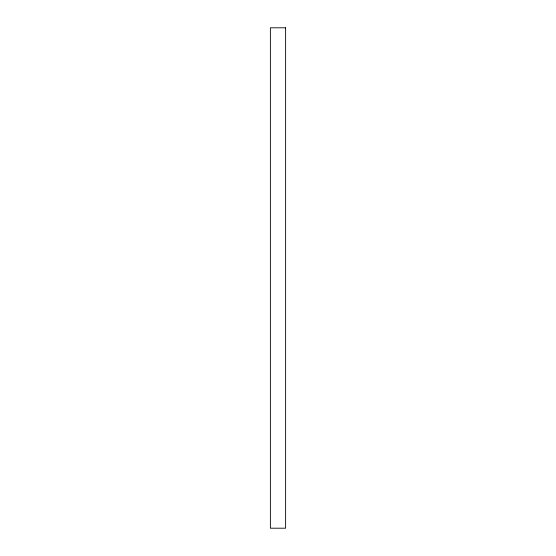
<?xml version="1.0" encoding="UTF-8"?>
<svg xmlns="http://www.w3.org/2000/svg" width="556" height="556" viewBox="0 0 556 556"><rect width="100%" height="100%" fill="white"/><g stroke="black" fill="none" stroke-linecap="round" stroke-linejoin="round"><path stroke-width="0.83" d="M285.617 27.8L270.383 27.8L270.383 528.2L285.617 528.2L285.617 27.8"/></g></svg>
